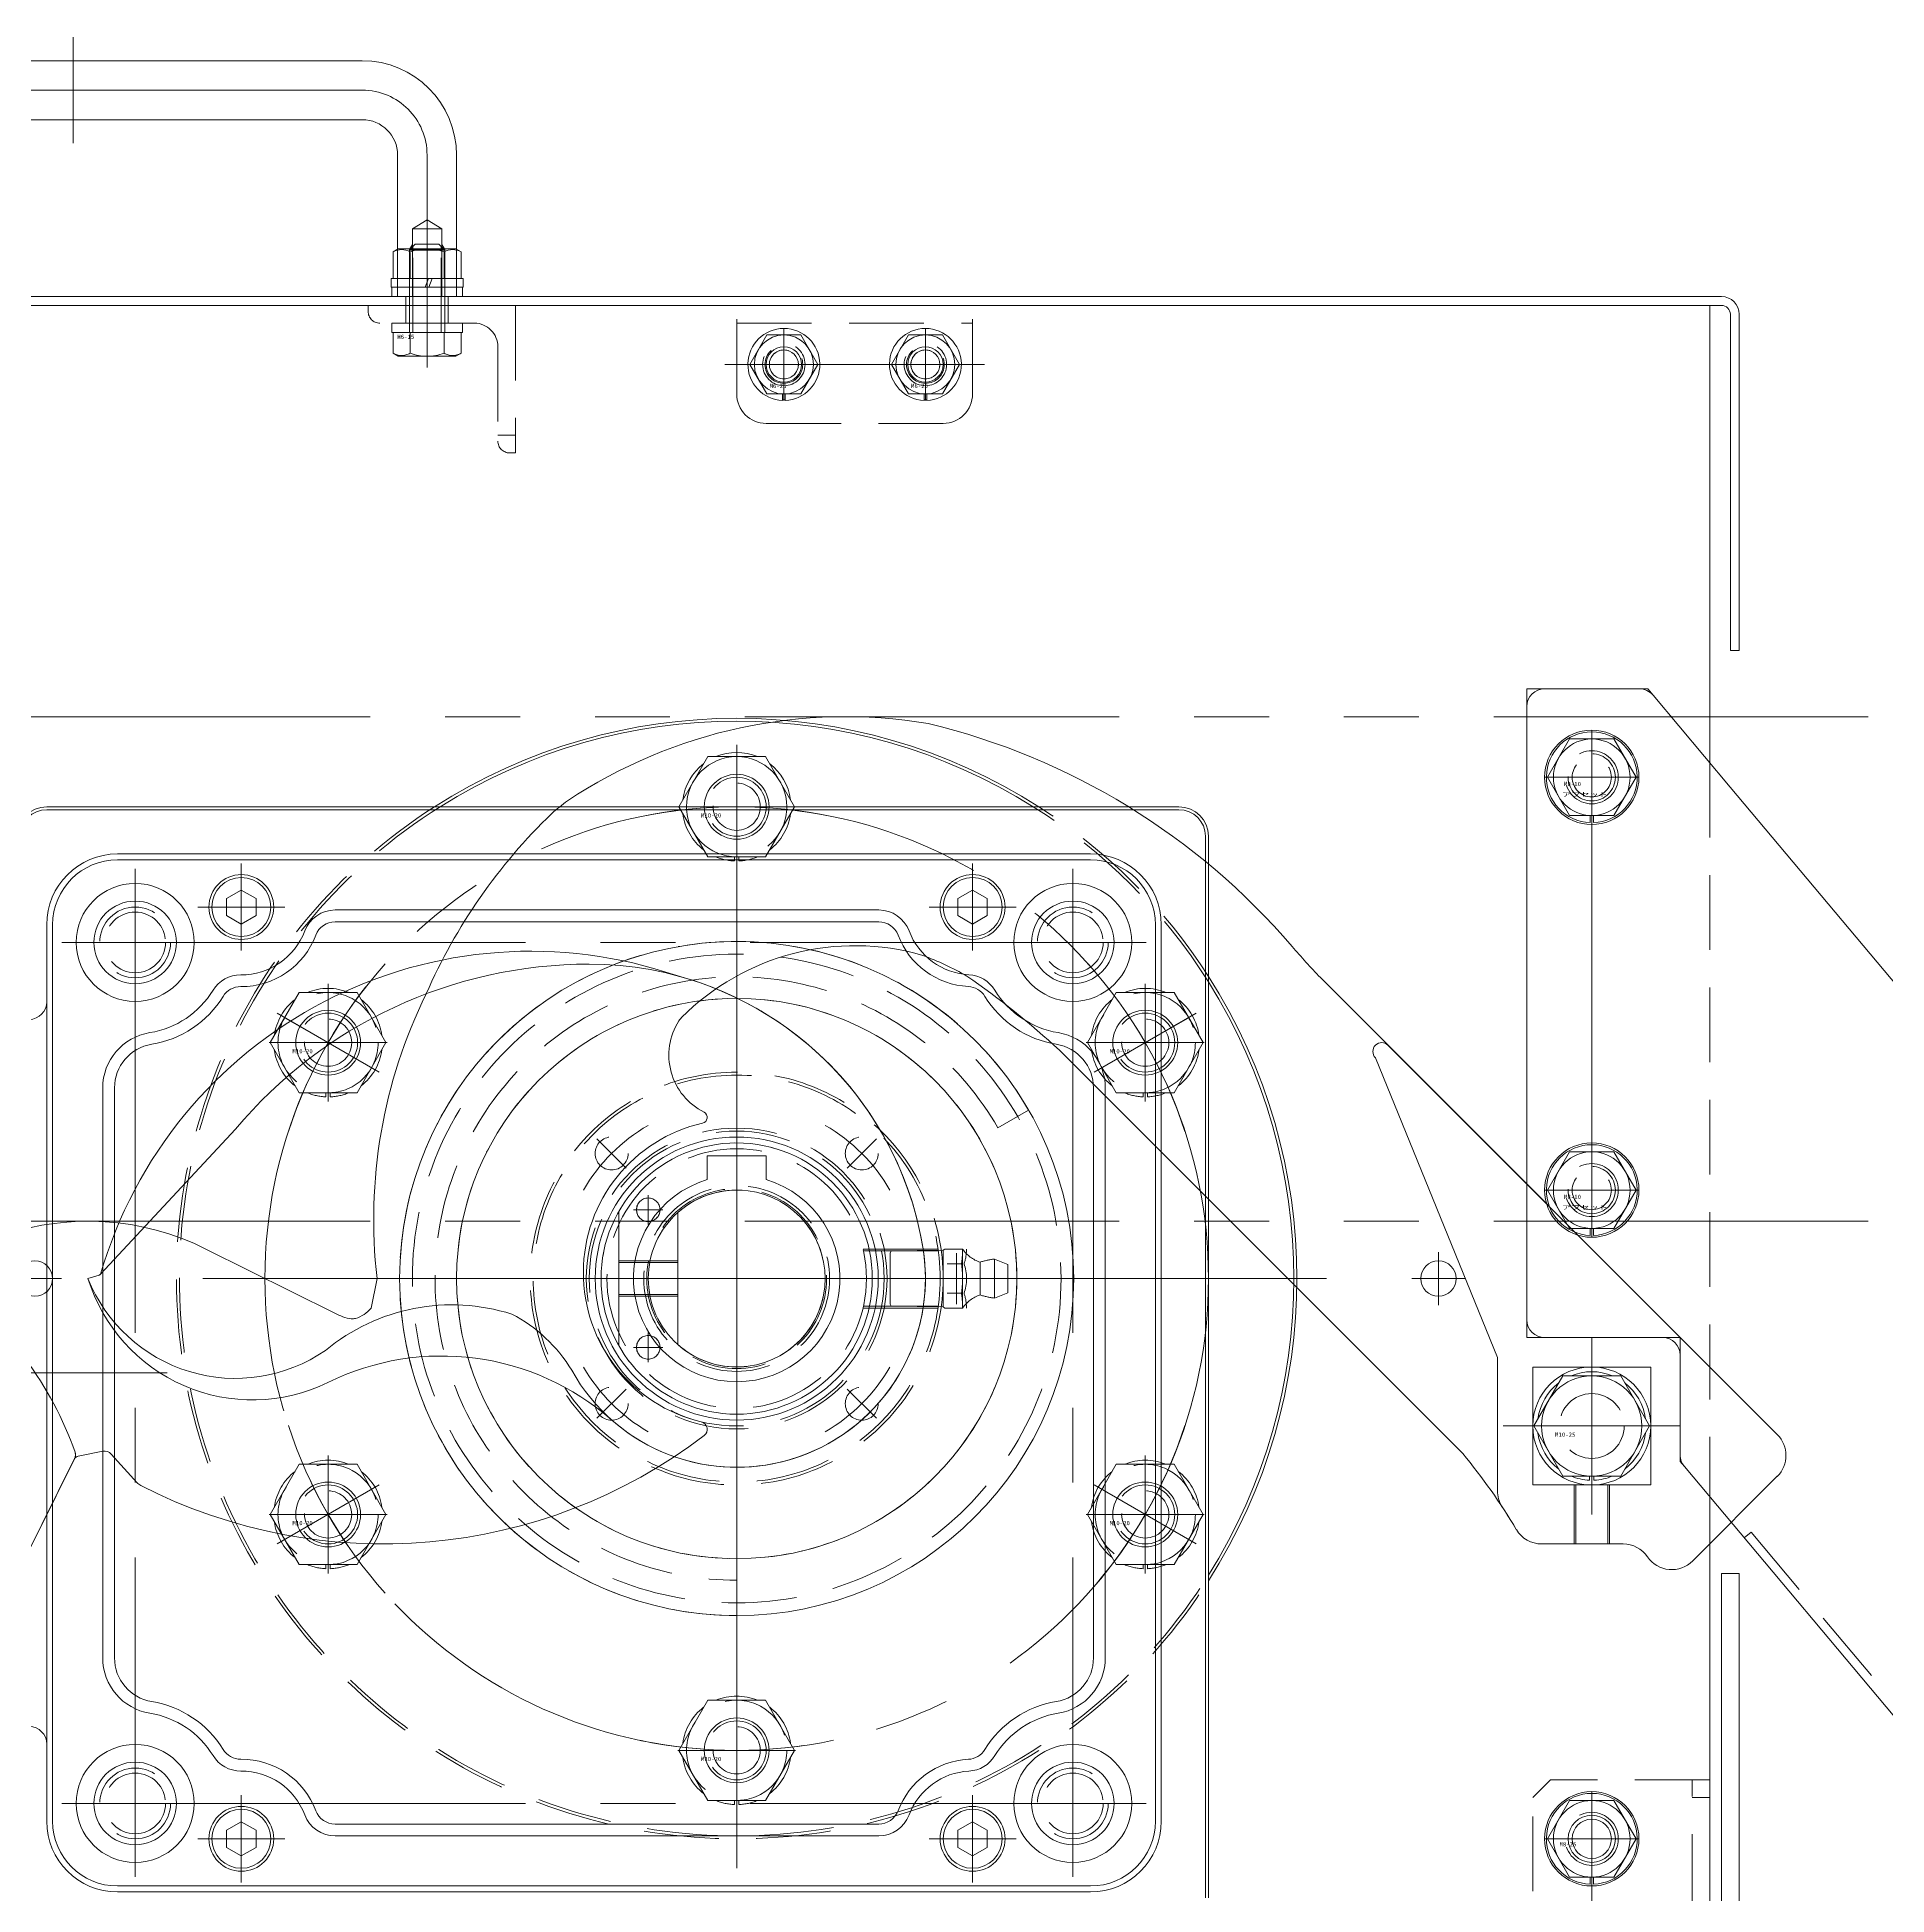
# Model space of a CAD drawing. Units: millimetres at full size. Extents: x -34906 to 7411, y -8440 to 3030.
# Drawn here: x 811.9 to 1125.6, y -3059.1 to -2744.1 of the extents above; entities that cross this region are included whole.
import ezdxf
from ezdxf.enums import TextEntityAlignment as Align

# ---------------------------------------------------------------- set-up
doc = ezdxf.new("R2010")
doc.units = ezdxf.units.MM
doc.header["$LTSCALE"] = 4
for name, pattern in [('USER1', [28.575, 19.05, -3.175, 3.175, -3.175]), ('USER3', [31.75, 15.875, -3.175, 3.175, -3.175, 3.175, -3.175]), ('USER4', [4.7625, 3.175, -1.5875])]:
    doc.linetypes.add(name, pattern=pattern)
for name, color, linetype, lineweight in [('0-0_0', 7, 'Continuous', 9), ('0-2_01_外形線', 7, 'Continuous', 18), ('0-3_04_中心線', 7, 'USER1', 9), ('0-6_02_細線', 5, 'Continuous', 18), ('0-8_05_仮想線', 2, 'Continuous', 18), ('0-9_10_補助線', 8, 'Continuous', 18), ('0-A_03_かくれ線', 6, 'USER4', 18), ('0-E_10_DRAFT', 8, 'Continuous', 18)]:
    doc.layers.add(name, color=color, linetype=linetype, lineweight=lineweight)
doc.styles.add('ＭＳ ゴシック', font='')
doc.styles.get('ＭＳ ゴシック').set_extended_font_data('MS Gothic')

msp = doc.modelspace()

# ---------------------------------------------------------------- linework, layer by layer
at = {"layer": '0-0_0', "lineweight": 18}
for p, q in [((990.533, -2882.586), (825.533, -2882.586)), ((990.533, -2883.586), (825.533, -2883.586)), ((846.533, -2888.7), (844.033, -2890.143)), ((844.033, -2893.03), (844.033, -2890.143)), ((846.533, -2888.7), (849.033, -2890.143)), ((849.033, -2890.143), (849.033, -2893.03)), ((970.533, -2888.7), (968.033, -2890.143)), ((968.033, -2893.03), (968.033, -2890.143)), ((970.533, -2888.7), (973.033, -2890.143)), ((973.033, -2890.143), (973.033, -2893.03)), ((813.533, -2894.586), (813.533, -3046.586)), ((814.533, -2894.586), (814.533, -3046.586)), ((846.533, -2894.473), (844.033, -2893.03)), ((849.033, -2893.03), (846.533, -2894.473)), ((862.439, -2892.086), (954.627, -2892.086)), ((954.627, -2894.086), (862.439, -2894.086)), ((970.533, -2894.473), (968.033, -2893.03)), ((973.033, -2893.03), (970.533, -2894.473)), ((1001.533, -3046.586), (1001.533, -2894.586)), ((1002.533, -3046.586), (1002.533, -2894.586)), ((813.533, -2935.14), (813.533, -2921.359)), ((823.033, -3018.908), (823.033, -2922.264)), ((825.033, -2922.264), (825.033, -3018.908)), ((991.033, -3018.908), (991.033, -2922.264)), ((993.033, -2922.264), (993.033, -3018.908)), ((935.533, -2937.815), (935.533, -2933.786)), ((813.533, -3006.032), (813.533, -3019.812)), ((846.533, -3046.7), (844.033, -3048.143)), ((844.033, -3051.03), (844.033, -3048.143)), ((846.533, -3046.7), (849.033, -3048.143)), ((849.033, -3048.143), (849.033, -3051.03)), ((862.439, -3047.086), (954.627, -3047.086)), ((954.627, -3049.086), (862.439, -3049.086)), ((970.533, -3046.7), (968.033, -3048.143)), ((968.033, -3051.03), (968.033, -3048.143)), ((970.533, -3046.7), (973.033, -3048.143)), ((973.033, -3048.143), (973.033, -3051.03)), ((846.533, -3052.473), (844.033, -3051.03)), ((849.033, -3051.03), (846.533, -3052.473)), ((970.533, -3052.473), (968.033, -3051.03)), ((973.033, -3051.03), (970.533, -3052.473)), ((825.533, -3057.586), (990.533, -3057.586)), ((825.533, -3058.586), (990.533, -3058.586))]:
    msp.add_line(p, q, dxfattribs=at)
at = {"layer": '0-0_0', "color": 1, "linetype": 'USER1', "lineweight": 18}
for p, q in [((828.533, -2885.121), (828.533, -2910.051)), ((846.533, -2884.202), (846.533, -2898.971)), ((970.533, -2884.202), (970.533, -2898.971)), ((987.533, -2885.121), (987.533, -2910.051)), ((853.917, -2891.586), (839.148, -2891.586)), ((930.533, -2889.225), (930.533, -3019.947)), ((977.917, -2891.586), (963.148, -2891.586)), ((840.997, -2897.586), (816.068, -2897.586)), ((999.997, -2897.586), (975.068, -2897.586)), ((995.894, -2954.586), (865.171, -2954.586)), ((833.973, -2970.586), (632.722, -2970.586)), ((828.533, -3031.121), (828.533, -3056.051)), ((987.533, -3031.121), (987.533, -3056.051)), ((846.533, -3042.202), (846.533, -3056.971)), ((970.533, -3042.202), (970.533, -3056.971)), ((840.997, -3043.586), (816.068, -3043.586)), ((999.997, -3043.586), (975.068, -3043.586)), ((853.917, -3049.586), (839.148, -3049.586)), ((977.917, -3049.586), (963.148, -3049.586))]:
    msp.add_line(p, q, dxfattribs=at)
at = {"layer": '0-0_0', "lineweight": 18}
msp.add_lwpolyline([(925.533, -2937.815), (925.533, -2933.786), (935.533, -2933.786)], dxfattribs=at)
for centre, radius in [((828.533, -2897.586), 10), ((846.533, -2891.586), 5.5), ((846.533, -2891.586), 5), ((970.533, -2891.586), 5.5), ((970.533, -2891.586), 5), ((987.533, -2897.586), 10), ((828.533, -2897.586), 7), ((987.533, -2897.586), 7), ((930.533, -2954.586), 47.5), ((930.533, -2954.586), 24), ((828.533, -3043.586), 10), ((828.533, -3043.586), 7), ((987.533, -3043.586), 10), ((987.533, -3043.586), 7), ((846.533, -3049.586), 5.5), ((846.533, -3049.586), 5), ((970.533, -3049.586), 5.5), ((970.533, -3049.586), 5)]:
    msp.add_circle(centre, radius, dxfattribs=at)
for centre, radius, start, end in [((825.533, -2894.586), 12, 90, 180), ((825.533, -2894.586), 11, 90, 180), ((990.533, -2894.586), 12, 0, 90), ((990.533, -2894.586), 11, 0, 90), ((862.439, -2897.586), 5.5, 90, 159.3338), ((862.439, -2897.586), 3.5, 90, 159.3338), ((954.627, -2897.586), 5.5, 20.6662, 90), ((954.627, -2897.586), 3.5, 20.6662, 90), ((846.533, -2891.586), 13.5, 269.62489, 339.3338), ((846.533, -2891.586), 11.5, 269.62489, 339.3338), ((970.533, -2891.586), 13.5, 200.6662, 266.95528), ((970.533, -2891.586), 11.5, 200.6662, 266.95528), ((846.421, -2908.586), 5.5, 89.62489, 148.41203), ((969.63, -2908.562), 5.5, 31.5123, 86.95528), ((828.533, -2897.586), 15.5, 279.2069, 328.41203), ((828.533, -2897.586), 17.5, 279.2069, 328.41203), ((846.421, -2908.586), 3.5, 89.62489, 148.41203), ((969.63, -2908.562), 3.5, 31.5123, 86.95528), ((987.533, -2897.586), 17.5, 211.5123, 260.7931), ((987.533, -2897.586), 15.5, 211.5123, 260.7931), ((810.533, -2907.649), 3, 271, 0), ((832.533, -2922.264), 9.5, 99.2069, 180), ((983.533, -2922.264), 9.5, 0, 80.7931), ((832.533, -2922.264), 7.5, 99.2069, 180), ((983.533, -2922.264), 7.5, 0, 80.7931), ((930.533, -2954.586), 17.5, 106.60155, 73.39845), ((832.533, -3018.908), 9.5, 180, 260.7931), ((832.533, -3018.908), 7.5, 180, 260.7931), ((983.533, -3018.908), 7.5, 279.2069, 0), ((983.533, -3018.908), 9.5, 279.2069, 0), ((828.533, -3043.586), 17.5, 31.58598, 80.7931), ((987.533, -3043.586), 17.5, 99.2069, 148.48976), ((828.533, -3043.586), 15.5, 31.58598, 80.7931), ((987.533, -3043.586), 15.5, 99.2069, 148.48976), ((810.533, -3033.523), 3, 0, 89), ((846.422, -3032.587), 5.5, 211.58598, 270.37383), ((846.422, -3032.587), 3.5, 211.58598, 270.37383), ((846.533, -3049.586), 13.5, 20.66844, 90.37383), ((970.533, -3049.586), 13.5, 93.04605, 159.33156), ((969.629, -3032.61), 3.5, 273.04605, 328.48976), ((969.629, -3032.61), 5.5, 273.04605, 328.48976), ((846.533, -3049.586), 11.5, 20.66844, 90.37383), ((970.533, -3049.586), 11.5, 93.04605, 159.33156), ((862.439, -3043.586), 5.5, 200.66844, 270), ((862.439, -3043.586), 3.5, 200.66844, 270), ((954.627, -3043.586), 3.5, 270, 339.33156), ((954.627, -3043.586), 5.5, 270, 339.33156), ((825.533, -3046.586), 12, 180, 270), ((825.533, -3046.586), 11, 180, 270), ((990.533, -3046.586), 11, 270, 0), ((990.533, -3046.586), 12, 270, 0)]:
    msp.add_arc(centre, radius, start, end, dxfattribs=at)
at = {"layer": '0-2_01_外形線'}
for p, q in [((867.033, -2748.087), (769.033, -2748.087)), ((867.033, -2758.087), (769.033, -2758.087)), ((873.033, -2780.044), (873.033, -2764.087)), ((883.033, -2780.044), (883.033, -2764.087)), ((872.259, -2780.49), (873.133, -2779.986)), ((872.259, -2784.986), (872.259, -2780.49)), ((873.133, -2779.986), (882.933, -2779.986)), ((875.146, -2785.086), (875.146, -2780.59)), ((875.233, -2779.986), (876.033, -2779.186)), ((880.033, -2779.186), (876.033, -2779.186)), ((878.033, -2779.986), (878.033, -2784.986)), ((878.033, -2780.086), (878.033, -2785.086)), ((880.833, -2779.986), (880.033, -2779.186)), ((880.92, -2784.986), (880.92, -2780.49)), ((871.933, -2784.986), (878.279, -2784.986)), ((871.933, -2786.486), (871.933, -2784.986)), ((871.933, -2786.486), (877.733, -2786.486)), ((884.033, -2786.486), (872.033, -2786.486)), ((872.033, -2786.486), (872.033, -2788.086)), ((872.259, -2784.986), (883.806, -2784.986)), ((877.733, -2786.486), (878.279, -2784.986)), ((878.033, -2784.986), (878.033, -2786.486)), ((878.333, -2786.486), (878.879, -2784.986)), ((878.333, -2786.486), (884.133, -2786.486)), ((878.879, -2784.986), (884.133, -2784.986)), ((884.033, -2786.486), (884.033, -2788.086)), ((884.133, -2784.986), (884.133, -2786.486)), ((1095.533, -2789.586), (775.533, -2789.586)), ((884.033, -2788.086), (872.033, -2788.086)), ((1095.533, -2867.115), (1095.533, -2789.586)), ((932.759, -2799.586), (935.646, -2794.586)), ((935.646, -2794.586), (941.42, -2794.586)), ((941.42, -2794.586), (944.306, -2799.586)), ((956.759, -2799.586), (959.646, -2794.586)), ((959.646, -2794.586), (965.42, -2794.586)), ((965.42, -2794.586), (968.306, -2799.586)), ((935.646, -2804.586), (932.759, -2799.586)), ((959.646, -2804.586), (956.759, -2799.586)), ((938.308, -2804.586), (938.308, -2805.682)), ((938.758, -2804.586), (938.758, -2805.682)), ((962.308, -2804.586), (962.308, -2805.682)), ((962.758, -2804.586), (962.758, -2805.682)), ((1083.618, -2854.582), (1067.533, -2854.582)), ((1099.025, -2871.276), (1085.916, -2855.654)), ((1064.533, -2857.582), (1064.533, -2961.586)), ((1071.78, -2863.086), (1079.286, -2863.086)), ((1079.286, -2863.086), (1083.038, -2869.586)), ((920.717, -2874.586), (925.625, -2866.086)), ((1083.038, -2869.586), (1079.286, -2876.086)), ((1284.801, -3092.676), (1099.025, -2871.276)), ((1005.533, -2874.586), (813.533, -2874.586)), ((1005.533, -2875.086), (813.533, -2875.086)), ((1079.286, -2876.086), (1071.78, -2876.086)), ((1075.233, -2876.086), (1075.233, -2877.28)), ((1075.833, -2876.086), (1075.833, -2877.28)), ((1010.033, -3059.586), (1010.033, -2879.586)), ((1010.533, -3059.586), (1010.533, -2879.586)), ((1071.78, -2933.086), (1079.286, -2933.086)), ((1079.286, -2933.086), (1083.038, -2939.586)), ((1083.038, -2939.586), (1079.286, -2946.086)), ((1079.286, -2946.086), (1071.78, -2946.086)), ((1075.233, -2946.086), (1075.233, -2947.28)), ((1075.833, -2946.086), (1075.833, -2947.28)), ((1087.533, -2964.586), (1067.533, -2964.586)), ((1090.533, -2967.586), (1090.533, -2984.522)), ((1065.718, -2979.586), (1070.625, -2971.086)), ((1070.625, -2988.086), (1065.718, -2979.586)), ((1085.348, -2979.586), (1080.44, -2988.086)), ((1080.44, -2988.086), (1070.625, -2988.086)), ((1075.158, -2988.086), (1075.158, -2988.778)), ((1075.908, -2988.086), (1075.908, -2988.778)), ((1091.235, -2986.45), (1262.085, -3190.061)), ((1095.533, -2991.573), (1095.533, -3129.586)), ((1071.78, -3043.086), (1079.286, -3043.086)), ((1079.286, -3043.086), (1083.038, -3049.586)), ((1083.038, -3049.586), (1079.286, -3056.086)), ((1079.286, -3056.086), (1071.78, -3056.086)), ((1075.233, -3056.086), (1075.233, -3057.28)), ((1075.833, -3056.086), (1075.833, -3057.28))]:
    msp.add_line(p, q, dxfattribs=at)
for points in [[(883.806, -2784.986), (883.806, -2780.49), (882.933, -2779.986)], [(1097.533, -2788.086), (535.533, -2788.086), (535.533, -2789.586), (1097.533, -2789.586)], [(1100.533, -2791.086), (1100.533, -2848.086), (1099.033, -2848.086), (1099.033, -2791.086)], [(944.306, -2799.586), (941.42, -2804.586), (935.646, -2804.586)], [(968.306, -2799.586), (965.42, -2804.586), (959.646, -2804.586)], [(1071.78, -2876.086), (1068.027, -2869.586), (1071.78, -2863.086)], [(925.625, -2866.086), (935.44, -2866.086), (940.347, -2874.586)], [(1071.78, -2946.086), (1068.027, -2939.586), (1071.78, -2933.086)], [(1070.625, -2971.086), (1080.44, -2971.086), (1085.348, -2979.586)], [(1071.78, -3056.086), (1068.027, -3049.586), (1071.78, -3043.086)]]:
    msp.add_lwpolyline(points, dxfattribs=at)
msp.add_lwpolyline([(1100.533, -3134.586), (1097.533, -3134.586), (1097.533, -3004.586), (1100.533, -3004.586)], close=True, dxfattribs=at)
for centre, radius in [((938.533, -2799.586), 5), ((938.533, -2799.586), 3), ((938.533, -2799.586), 2.458), ((962.533, -2799.586), 5), ((962.533, -2799.586), 3), ((962.533, -2799.586), 2.458), ((1075.533, -2869.586), 8), ((1075.533, -2869.586), 6.5), ((1075.533, -2939.586), 8), ((1075.533, -2939.586), 6.5), ((1075.533, -2979.586), 10), ((1075.533, -2979.586), 8.5), ((1075.533, -3049.586), 8), ((1075.533, -3049.586), 6.5), ((1075.533, -3049.586), 4), ((1075.533, -3049.586), 3.324)]:
    msp.add_circle(centre, radius, dxfattribs=at)
for centre, radius, start, end in [((867.033, -2764.087), 16, 0, 90), ((867.033, -2764.087), 6, 0, 90), ((873.703, -2782.99), 2.887, 60.00001, 119.99999), ((878.033, -2788.5), 8.514, 70.18087, 109.81913), ((882.363, -2782.99), 2.887, 60.00001, 119.99999), ((1097.533, -2791.086), 3, 0, 90), ((1097.533, -2791.086), 1.5, 0, 90), ((938.533, -2799.586), 6.1, 272.11385, 267.88615), ((962.533, -2799.586), 6.1, 272.11385, 267.88615), ((938.533, -2799.586), 6, 267.8509, 272.11385), ((962.533, -2799.586), 6, 267.8509, 272.11385), ((1067.533, -2857.582), 3, 90, 180), ((1083.618, -2857.582), 3, 40, 90), ((930.533, -2954.586), 95, 57.3631, 122.6369), ((930.533, -2954.586), 94.5, 57.83956, 122.16044), ((1075.533, -2869.586), 7.7, 272.23287, 267.76713), ((930.532, -2874.586), 8.5, 0, 180), ((930.532, -2874.586), 9.2, 67.50502, 112.49498), ((930.532, -2874.586), 9.2, 127.50502, 172.49498), ((930.532, -2874.586), 9.2, 7.50502, 52.49498), ((813.533, -2879.586), 5, 90, 180), ((813.533, -2879.586), 4.5, 90, 180), ((1005.533, -2879.586), 5, 0, 90), ((1005.533, -2879.586), 4.5, 360, 90), ((930.533, -2954.586), 95, 327.3631, 32.6369), ((930.533, -2954.586), 94.5, 327.83956, 32.16044), ((1075.533, -2939.586), 7.7, 272.23287, 267.76713), ((1067.533, -2961.586), 3, 180, 270), ((1087.533, -2967.586), 3, 0, 90), ((1075.533, -2979.586), 9.2, 67.50502, 112.49498), ((1075.533, -2979.586), 9.2, 127.50502, 172.49498), ((1075.533, -2979.586), 9.2, 7.50502, 52.49498), ((1075.533, -2979.586), 9.2, 187.50502, 232.49498), ((1075.533, -2979.586), 9.2, 307.50502, 352.49498), ((1093.533, -2984.522), 3, 180, 220), ((1075.533, -2979.586), 9.2, 247.50502, 267.66393), ((1075.533, -2979.586), 9.2, 272.33607, 292.49498), ((1075.533, -3049.586), 7.7, 272.23287, 267.76713)]:
    msp.add_arc(centre, radius, start, end, dxfattribs=at)
at = {"layer": '0-3_04_中心線', "color": 1, "lineweight": 18}
for p, q in [((818.033, -2762.087), (818.033, -2744.087)), ((867.033, -2753.087), (769.033, -2753.087)), ((878.033, -2798.086), (878.033, -2764.087)), ((878.033, -2777.586), (878.033, -2800.086)), ((878.033, -2800.086), (878.033, -2778.086)), ((878.033, -2797.086), (878.033, -2778.086)), ((878.033, -2799.586), (878.033, -2778.086)), ((878.033, -2779.186), (878.033, -2798.186)), ((878.033, -2798.086), (878.033, -2785.086)), ((938.533, -2793.486), (938.533, -2805.686)), ((962.533, -2793.486), (962.533, -2805.686)), ((938.533, -2804.586), (938.533, -2794.586)), ((962.533, -2804.586), (962.533, -2794.586)), ((928.533, -2799.586), (972.533, -2799.586)), ((932.433, -2799.586), (944.633, -2799.586)), ((956.433, -2799.586), (968.633, -2799.586)), ((930.533, -3054.586), (930.533, -2854.586)), ((1075.533, -2861.586), (1075.533, -2877.586)), ((1075.533, -2946.927), (1075.533, -2862.245)), ((930.532, -2864.586), (930.532, -2884.586)), ((930.533, -2884.566), (930.533, -2864.606)), ((1075.533, -2875.186), (1075.533, -2863.986)), ((1075.533, -2944.586), (1075.533, -2864.586)), ((1067.533, -2869.586), (1083.533, -2869.586)), ((1083.033, -2869.586), (1068.033, -2869.586)), ((1068.192, -2869.586), (1082.874, -2869.586)), ((920.532, -2874.586), (940.532, -2874.586)), ((828.533, -2887.586), (828.533, -3053.586)), ((987.533, -2887.586), (987.533, -3053.586)), ((930.533, -3016.736), (930.533, -2892.436)), ((818.533, -2897.586), (997.533, -2897.586)), ((861.251, -2904.586), (861.251, -2924.586)), ((999.815, -2904.586), (999.815, -2924.586)), ((869.911, -2919.586), (852.591, -2909.586)), ((1008.475, -2909.586), (991.155, -2919.586)), ((851.251, -2914.586), (871.251, -2914.586)), ((930.533, -2994.586), (930.533, -2914.586)), ((989.815, -2914.586), (1009.815, -2914.586)), ((911.794, -2935.848), (906.845, -2930.898)), ((949.271, -2935.848), (954.221, -2930.898)), ((1075.533, -2931.586), (1075.533, -2947.586)), ((1075.533, -2945.186), (1075.533, -2933.986)), ((1067.533, -2939.586), (1083.533, -2939.586)), ((1068.192, -2939.586), (1082.874, -2939.586)), ((1080.533, -2939.586), (1070.533, -2939.586)), ((1030.533, -2954.586), (830.533, -2954.586)), ((868.383, -2954.586), (992.683, -2954.586)), ((970.533, -2954.586), (890.533, -2954.586)), ((1075.533, -2969.586), (1075.533, -2989.586)), ((911.794, -2973.324), (906.845, -2978.274)), ((949.271, -2973.324), (954.221, -2978.274)), ((1075.533, -2971.711), (1075.533, -2987.461)), ((1065.533, -2979.586), (1085.533, -2979.586)), ((1083.408, -2979.586), (1067.658, -2979.586)), ((861.251, -2984.586), (861.251, -3004.586)), ((999.815, -2984.586), (999.815, -3004.586)), ((852.591, -2999.586), (869.911, -2989.586)), ((1008.475, -2999.586), (991.155, -2989.586)), ((851.251, -2994.586), (871.251, -2994.586)), ((989.815, -2994.586), (1009.815, -2994.586)), ((930.533, -3024.586), (930.533, -3044.586)), ((930.533, -3044.566), (930.533, -3024.606)), ((920.533, -3034.586), (940.533, -3034.586)), ((1075.533, -3041.586), (1075.533, -3057.586)), ((818.533, -3043.586), (997.533, -3043.586)), ((1075.533, -3095.186), (1075.533, -3043.986)), ((1075.533, -3055.186), (1075.533, -3043.986)), ((1067.533, -3049.586), (1083.533, -3049.586)), ((1081.133, -3049.586), (1069.933, -3049.586))]:
    msp.add_line(p, q, dxfattribs=at)
msp.add_circle((930.533, -2954.586), 80, dxfattribs=at)
for centre, radius, start, end in [((867.033, -2764.087), 11, 0, 90), ((930.533, -2954.586), 30, 120, 150), ((930.533, -2954.586), 30, 30, 60), ((930.533, -2954.586), 30, 210, 240), ((930.533, -2954.586), 30, 300, 330)]:
    msp.add_arc(centre, radius, start, end, dxfattribs=at)
at = {"layer": '0-6_02_細線'}
for p, q in [((875.633, -2779.586), (875.633, -2779.986)), ((880.433, -2779.586), (880.433, -2779.986))]:
    msp.add_line(p, q, dxfattribs=at)
msp.add_circle((930.533, -2954.586), 57.15, dxfattribs=at)
at = {"layer": '0-8_05_仮想線', "linetype": 'USER3'}
for p, q in [((1122.409, -2859.317), (-1065.701, -2859.317)), ((1122.409, -2944.865), (-1065.701, -2944.865))]:
    msp.add_line(p, q, dxfattribs=at)
at = {"layer": '0-9_10_補助線'}
for p, q in [((1064.533, -2854.582), (1067.533, -2854.582)), ((1064.533, -2854.582), (1064.533, -2857.582)), ((1083.618, -2854.582), (1085.017, -2854.582)), ((1085.017, -2854.582), (1085.916, -2855.654)), ((1090.533, -2984.522), (1090.533, -2985.614)), ((1091.235, -2986.45), (1090.533, -2985.614))]:
    msp.add_line(p, q, dxfattribs=at)
for points in [[(1064.533, -2961.586), (1064.533, -2964.586), (1067.533, -2964.586)], [(1087.533, -2964.586), (1090.533, -2964.586), (1090.533, -2967.586)]]:
    msp.add_lwpolyline(points, dxfattribs=at)
at = {"layer": '0-A_03_かくれ線'}
for p, q in [((878.033, -2775.084), (875.533, -2776.586)), ((880.533, -2776.586), (878.033, -2775.084)), ((875.533, -2776.586), (875.533, -2788.086)), ((873.033, -2780.044), (873.033, -2788.086)), ((875.033, -2780.086), (875.533, -2779.22)), ((875.033, -2780.186), (875.233, -2779.986)), ((881.033, -2780.186), (875.033, -2780.186)), ((875.033, -2794.186), (875.033, -2780.186)), ((875.633, -2794.186), (875.633, -2779.986)), ((880.433, -2794.186), (880.433, -2779.986)), ((881.033, -2780.086), (880.533, -2779.22)), ((881.033, -2780.186), (880.833, -2779.986)), ((881.033, -2788.086), (881.033, -2780.086)), ((881.033, -2794.186), (881.033, -2780.186)), ((883.033, -2780.044), (883.033, -2788.086)), ((878.033, -2797.586), (878.033, -2784.586)), ((893.033, -2789.586), (868.033, -2789.586)), ((868.033, -2789.586), (868.033, -2790.586)), ((874.433, -2788.086), (874.433, -2789.586)), ((874.433, -2790.086), (874.433, -2788.086)), ((874.433, -2790.086), (874.433, -2788.086)), ((874.433, -2789.586), (874.433, -2788.086)), ((874.433, -2792.586), (874.433, -2789.586)), ((881.633, -2788.086), (881.633, -2789.586)), ((881.633, -2790.086), (881.633, -2788.086)), ((881.633, -2790.086), (881.633, -2788.086)), ((881.633, -2789.586), (881.633, -2788.086)), ((881.633, -2792.586), (881.633, -2789.586)), ((893.033, -2789.586), (893.033, -2814.586)), ((930.533, -2804.586), (930.533, -2789.586)), ((970.533, -2789.586), (930.533, -2789.586)), ((970.533, -2804.586), (970.533, -2789.586)), ((886.033, -2792.586), (870.033, -2792.586)), ((884.033, -2792.586), (872.033, -2792.586)), ((872.033, -2792.586), (872.033, -2794.186)), ((884.033, -2792.586), (884.033, -2794.186)), ((930.533, -2792.586), (970.533, -2792.586)), ((884.033, -2794.186), (872.033, -2794.186)), ((872.259, -2794.186), (872.259, -2797.682)), ((883.806, -2794.186), (872.259, -2794.186)), ((875.146, -2794.186), (875.146, -2797.682)), ((880.92, -2794.186), (880.92, -2797.682)), ((883.806, -2794.186), (883.806, -2797.682)), ((890.033, -2796.586), (890.033, -2812.586)), ((938.533, -2804.586), (938.533, -2794.586)), ((962.533, -2804.586), (962.533, -2794.586)), ((872.259, -2797.682), (873.133, -2798.186)), ((882.933, -2798.186), (873.133, -2798.186)), ((883.806, -2797.682), (882.933, -2798.186)), ((928.533, -2799.586), (972.533, -2799.586)), ((935.533, -2809.586), (965.533, -2809.586)), ((890.033, -2811.586), (893.033, -2811.586)), ((893.033, -2814.586), (892.033, -2814.586)), ((1075.533, -2862.086), (1075.533, -2877.086)), ((1095.533, -2867.115), (1095.533, -2991.573)), ((925.625, -2883.086), (920.717, -2874.586)), ((940.347, -2874.586), (935.44, -2883.086)), ((935.44, -2883.086), (925.625, -2883.086)), ((930.157, -2883.086), (930.157, -2883.778)), ((930.907, -2883.086), (930.907, -2883.778)), ((851.436, -2914.586), (856.343, -2906.086)), ((990, -2914.586), (994.907, -2906.086)), ((856.343, -2923.086), (851.436, -2914.586)), ((871.066, -2914.586), (866.158, -2923.086)), ((994.907, -2923.086), (990, -2914.586)), ((1009.63, -2914.586), (1004.722, -2923.086)), ((866.158, -2923.086), (856.343, -2923.086)), ((860.876, -2923.086), (860.876, -2923.778)), ((861.626, -2923.086), (861.626, -2923.778)), ((1004.722, -2923.086), (994.907, -2923.086)), ((999.44, -2923.086), (999.44, -2923.778)), ((1000.19, -2923.086), (1000.19, -2923.778)), ((930.533, -2924.226), (930.533, -2984.946)), ((974.83, -2929.011), (980.026, -2926.011)), ((930.533, -2929.286), (930.533, -2979.886)), ((1075.533, -2932.086), (1075.533, -2947.086)), ((915.533, -2945.424), (915.533, -2940.424)), ((930.533, -2939.586), (930.533, -2969.586)), ((918.033, -2942.924), (913.033, -2942.924)), ((920.533, -2965.766), (920.533, -2943.406)), ((920.533, -2943.406), (920.533, -2965.766)), ((951.957, -2949.586), (965.174, -2949.586)), ((952.025, -2949.886), (965.216, -2949.886)), ((956.533, -2950.255), (956.703, -2949.883)), ((956.533, -2958.917), (956.533, -2950.255)), ((965.533, -2949.786), (956.703, -2949.883)), ((965.533, -2949.786), (965.833, -2949.586)), ((965.533, -2959.386), (965.533, -2949.786)), ((968.833, -2949.586), (965.833, -2949.586)), ((967.833, -2958.917), (967.833, -2950.255)), ((968.833, -2959.586), (968.833, -2949.586)), ((974.233, -2957.886), (974.233, -2951.286)), ((976.533, -2952.186), (974.233, -2951.286)), ((900.173, -2954.586), (960.893, -2954.586)), ((905.233, -2954.586), (955.833, -2954.586)), ((920.533, -2951.586), (910.533, -2951.586)), ((920.533, -2951.886), (910.533, -2951.886)), ((977.033, -2954.586), (955.533, -2954.586)), ((968.662, -2952.086), (966.253, -2952.086)), ((971.796, -2957.357), (971.796, -2951.815)), ((976.533, -2956.986), (976.533, -2952.186)), ((920.533, -2957.286), (910.533, -2957.286)), ((920.533, -2957.586), (910.533, -2957.586)), ((968.662, -2957.086), (966.253, -2957.086)), ((976.533, -2956.986), (974.233, -2957.886)), ((951.957, -2959.586), (965.174, -2959.586)), ((952.025, -2959.286), (965.216, -2959.286)), ((956.533, -2958.917), (956.703, -2959.289)), ((965.533, -2959.386), (956.702, -2959.286)), ((965.533, -2959.386), (965.833, -2959.586)), ((968.833, -2959.586), (965.833, -2959.586)), ((915.533, -2963.748), (915.533, -2968.748)), ((918.033, -2966.248), (913.033, -2966.248)), ((818.34, -2984.913), (811.911, -2997.939)), ((851.436, -2994.586), (856.343, -2986.086)), ((990, -2994.586), (994.907, -2986.086)), ((856.343, -3003.086), (851.436, -2994.586)), ((871.066, -2994.586), (866.158, -3003.086)), ((994.907, -3003.086), (990, -2994.586)), ((1009.63, -2994.586), (1004.722, -3003.086)), ((1102.537, -2997.586), (1101.388, -2998.55)), ((1102.537, -2997.586), (1263.234, -3189.097)), ((866.158, -3003.086), (856.343, -3003.086)), ((860.876, -3003.086), (860.876, -3003.778)), ((861.626, -3003.086), (861.626, -3003.778)), ((1004.722, -3003.086), (994.907, -3003.086)), ((999.44, -3003.086), (999.44, -3003.778)), ((1000.19, -3003.086), (1000.19, -3003.778)), ((930.533, -3011.736), (930.533, -3005.736)), ((920.718, -3034.586), (925.625, -3026.086)), ((925.625, -3043.086), (920.718, -3034.586)), ((940.348, -3034.586), (935.44, -3043.086)), ((1065.533, -3042.586), (1068.533, -3039.586)), ((1095.533, -3039.586), (1068.533, -3039.586)), ((1092.533, -3099.586), (1092.533, -3039.586)), ((1095.533, -3099.586), (1095.533, -3039.586)), ((1065.533, -3096.586), (1065.533, -3042.586)), ((1075.533, -3042.086), (1075.533, -3097.086)), ((1075.533, -3042.086), (1075.533, -3057.086)), ((1095.533, -3042.586), (1092.533, -3042.586)), ((935.44, -3043.086), (925.625, -3043.086)), ((930.158, -3043.086), (930.158, -3043.778)), ((930.908, -3043.086), (930.908, -3043.778)), ((1083.033, -3049.586), (1068.033, -3049.586))]:
    msp.add_line(p, q, dxfattribs=at)
at = {"layer": '0-A_03_かくれ線', "color": 1, "linetype": 'USER1'}
for p, q in [((930.533, -2866.336), (930.533, -2882.836)), ((854.106, -2910.461), (868.395, -2918.711)), ((1006.96, -2910.461), (992.67, -2918.711)), ((854.106, -2998.711), (868.395, -2990.461)), ((1006.96, -2998.711), (992.67, -2990.461)), ((930.533, -3042.836), (930.533, -3026.336))]:
    msp.add_line(p, q, dxfattribs=at)
at = {"layer": '0-A_03_かくれ線'}
for points in [[(880.533, -2788.086), (880.533, -2776.586), (875.533, -2776.586)], [(875.033, -2788.086), (875.033, -2780.086), (881.033, -2780.086)], [(856.343, -2906.086), (866.158, -2906.086), (871.066, -2914.586)], [(994.907, -2906.086), (1004.722, -2906.086), (1009.63, -2914.586)], [(910.533, -2943.228), (910.533, -2965.944), (910.533, -2943.228)], [(856.343, -2986.086), (866.158, -2986.086), (871.066, -2994.586)], [(994.907, -2986.086), (1004.722, -2986.086), (1009.63, -2994.586)], [(925.625, -3026.086), (935.44, -3026.086), (940.348, -3034.586)]]:
    msp.add_lwpolyline(points, dxfattribs=at)
for centre, radius in [((938.533, -2799.586), 3.6), ((938.533, -2799.586), 3.2), ((938.533, -2799.586), 2.458), ((962.533, -2799.586), 3.6), ((962.533, -2799.586), 3.2), ((962.533, -2799.586), 2.458), ((1075.533, -2869.586), 4.5), ((1075.533, -2869.586), 4), ((1075.533, -2869.586), 3.325), ((930.533, -2874.586), 5), ((930.533, -2874.586), 4), ((828.533, -2897.586), 6), ((987.533, -2897.586), 6), ((828.533, -2897.586), 5.15), ((987.533, -2897.586), 5.15), ((930.533, -2954.586), 55), ((861.251, -2914.586), 8.5), ((930.533, -2954.586), 47.5), ((999.815, -2914.586), 8.5), ((861.251, -2914.586), 5), ((861.251, -2914.586), 4), ((999.815, -2914.586), 5), ((999.815, -2914.586), 4), ((930.533, -2954.586), 35), ((930.533, -2954.586), 35), ((930.533, -2954.586), 34.5), ((930.533, -2954.586), 25.5), ((930.533, -2954.586), 25), ((909.32, -2933.373), 2.8), ((930.533, -2954.586), 23), ((930.533, -2954.586), 22), ((951.746, -2933.373), 2.8), ((1075.533, -2939.586), 4.5), ((1075.533, -2939.586), 4), ((930.533, -2954.586), 15.75), ((1075.533, -2939.586), 3.325), ((915.533, -2942.924), 2), ((930.533, -2954.586), 15.25), ((915.533, -2966.248), 2), ((909.32, -2975.799), 2.8), ((951.746, -2975.799), 2.8), ((1075.533, -2979.586), 5.5), ((861.251, -2994.586), 8.5), ((999.815, -2994.586), 8.5), ((861.251, -2994.586), 5), ((861.251, -2994.586), 4), ((999.815, -2994.586), 5), ((999.815, -2994.586), 4), ((930.533, -3034.586), 8.5), ((930.533, -3034.586), 5), ((930.533, -3034.586), 4), ((828.533, -3043.586), 6), ((828.533, -3043.586), 5.15), ((987.533, -3043.586), 6), ((987.533, -3043.586), 5.15), ((1075.533, -3049.586), 4.5), ((1075.533, -3049.586), 4.5)]:
    msp.add_circle(centre, radius, dxfattribs=at)
at = {"layer": '0-A_03_かくれ線', "color": 7, "linetype": 'Continuous'}
for centre in [(930.533, -2874.586), (861.251, -2914.586), (999.815, -2914.586), (861.251, -2994.586), (999.815, -2994.586), (930.533, -3034.586)]:
    msp.add_circle(centre, 5.5, dxfattribs=at)
at = {"layer": '0-A_03_かくれ線'}
for centre, radius, start, end in [((870.033, -2790.586), 2, 180, 270), ((886.033, -2796.586), 4, 0, 90), ((873.703, -2795.182), 2.887, 240.00001, 299.99999), ((878.033, -2789.672), 8.514, 250.18087, 289.81913), ((882.363, -2795.182), 2.887, 240.00001, 299.99999), ((935.533, -2804.586), 5, 180, 270), ((965.533, -2804.586), 5, 270, 0), ((892.033, -2812.586), 2, 180, 270), ((930.532, -2874.586), 5.5, 360, 180), ((930.533, -2954.586), 95, 122.6369, 327.3631), ((930.533, -2954.586), 94.5, 122.16044, 327.83956), ((930.532, -2874.586), 9.2, 187.50502, 232.49498), ((930.532, -2874.586), 8.5, 180, 0), ((930.532, -2874.586), 9.2, 307.50502, 352.49498), ((930.533, -2954.586), 94.5, 32.16044, 57.83956), ((930.533, -2954.586), 95, 32.6369, 57.3631), ((930.532, -2874.586), 9.2, 247.50502, 267.66393), ((930.532, -2874.586), 9.2, 272.33607, 292.49498), ((930.533, -2954.586), 57.15, 30, 270), ((930.533, -2954.586), 51.15, 30, 270), ((861.251, -2914.586), 9.2, 127.50502, 172.49498), ((861.251, -2914.586), 9.2, 67.50502, 112.49498), ((861.251, -2914.586), 9.2, 7.50502, 52.49498), ((999.815, -2914.586), 9.2, 127.50502, 172.49498), ((999.815, -2914.586), 9.2, 67.50502, 112.49498), ((999.815, -2914.586), 9.2, 7.50502, 52.49498), ((861.251, -2914.586), 9.2, 187.50502, 232.49498), ((861.251, -2914.586), 9.2, 307.50502, 352.49498), ((999.815, -2914.586), 9.2, 187.50502, 232.49498), ((999.815, -2914.586), 9.2, 307.50502, 352.49498), ((861.251, -2914.586), 9.2, 247.50502, 267.66393), ((861.251, -2914.586), 9.2, 272.33607, 292.49498), ((999.815, -2914.586), 9.2, 247.50502, 267.66393), ((999.815, -2914.586), 9.2, 272.33607, 292.49498), ((930.533, -2954.586), 15, 90, 131.81031), ((930.533, -2954.586), 15, 228.18969, 131.81031), ((930.533, -2954.586), 15, 131.81031, 228.18969), ((973.745, -2946.14), 6, 215.05079, 251.04635), ((975.391, -2962.502), 11.276, 95.89583, 108.59319), ((760.533, -3004.586), 61.351, 19.58121, 53.03894), ((973.745, -2963.032), 6, 108.95365, 144.94921), ((975.391, -2946.67), 11.276, 251.40681, 264.10417), ((930.533, -2954.586), 15, 228.18969, 270), ((816.905, -2984.475), 1.5, 343.00915, 17.46392), ((861.251, -2994.586), 9.2, 67.50502, 112.49498), ((999.815, -2994.586), 9.2, 67.50502, 112.49498), ((861.251, -2994.586), 9.2, 127.50502, 172.49498), ((861.251, -2994.586), 9.2, 7.50502, 52.49498), ((999.815, -2994.586), 9.2, 127.50502, 172.49498), ((999.815, -2994.586), 9.2, 7.50502, 52.49498), ((861.251, -2994.586), 9.2, 187.50502, 232.49498), ((861.251, -2994.586), 9.2, 307.50502, 352.49498), ((999.815, -2994.586), 9.2, 187.50502, 232.49498), ((999.815, -2994.586), 9.2, 307.50502, 352.49498), ((861.251, -2994.586), 9.2, 247.50502, 267.66393), ((861.251, -2994.586), 9.2, 272.33607, 292.49498), ((999.815, -2994.586), 9.2, 247.50502, 267.66393), ((999.815, -2994.586), 9.2, 272.33607, 292.49498), ((930.533, -3034.586), 9.2, 67.50502, 112.49498), ((930.533, -3034.586), 9.2, 127.50502, 172.49498), ((930.533, -3034.586), 9.2, 7.50502, 52.49498), ((930.533, -3034.586), 9.2, 187.50502, 232.49498), ((930.533, -3034.586), 9.2, 307.50502, 352.49498), ((930.533, -3034.586), 9.2, 247.50502, 267.66393), ((930.533, -3034.586), 9.2, 272.33607, 292.49498)]:
    msp.add_arc(centre, radius, start, end, dxfattribs=at)
at = {"layer": '0-A_03_かくれ線', "color": 1, "linetype": 'USER1'}
for start, end in [(78.1617, 101.8383), (138.1617, 161.8383), (18.1617, 41.8383), (198.1617, 221.8383), (318.1617, 341.8383), (258.1617, 281.8383)]:
    msp.add_arc((930.533, -2954.586), 80, start, end, dxfattribs=at)
at = {"layer": '0-A_03_かくれ線'}
for centre, major_axis, ratio, start_param, end_param in [((967.667, -2949.586), (0, -4.8), 0.242777, 1.0229532, 1.5707963), ((967.667, -2949.586), (0, -3.924), 0.467596, 0.8799804, 1.5707963), ((967.667, -2954.586), (0, -4.8), 0.242777, 1.0229532, 2.1186069), ((967.667, -2954.586), (0, -3.924), 0.467596, 0.8799804, 2.2616123), ((967.667, -2959.586), (0, -4.8), 0.242777, 1.5707824, 2.1186069), ((967.667, -2959.586), (0, -3.924), 0.467596, 1.5707963, 2.2616123)]:
    msp.add_ellipse(centre, major_axis=major_axis, ratio=ratio, start_param=start_param, end_param=end_param, dxfattribs=at)
at = {"layer": '0-E_10_DRAFT'}
for p, q in [((1106.997, -2981.05), (1029.508, -2903.561)), ((985.258, -2915.879), (1053.645, -2984.266)), ((1040.97, -2915.023), (1106.997, -2981.05)), ((930.533, -2924.226), (930.533, -2984.946)), ((822.667, -2953.866), (845.533, -2929.25)), ((930.533, -2929.286), (930.533, -2979.886)), ((915.533, -2945.424), (915.533, -2940.424)), ((930.533, -2939.586), (930.533, -2969.586)), ((930.533, -2969.586), (930.533, -2939.586)), ((918.033, -2942.924), (913.033, -2942.924)), ((920.533, -2965.766), (920.533, -2943.406)), ((920.533, -2943.406), (920.533, -2965.766)), ((862.41, -2960.461), (840.533, -2949.586)), ((1049.533, -2959.086), (1049.533, -2950.086)), ((807.033, -2954.586), (816.033, -2954.586)), ((820.533, -2954.586), (822.446, -2954.004)), ((869.552, -2954.586), (868.533, -2959.586)), ((900.173, -2954.586), (960.893, -2954.586)), ((905.233, -2954.586), (955.833, -2954.586)), ((920.533, -2951.586), (910.533, -2951.586)), ((920.533, -2951.886), (910.533, -2951.886)), ((945.533, -2954.586), (915.533, -2954.586)), ((1045.033, -2954.586), (1054.033, -2954.586)), ((920.533, -2957.286), (910.533, -2957.286)), ((920.533, -2957.586), (910.533, -2957.586)), ((915.533, -2963.748), (915.533, -2968.748)), ((918.033, -2966.248), (913.033, -2966.248)), ((1075.533, -2964.586), (1075.533, -2994.586)), ((1075.533, -2964.586), (1075.533, -2994.586)), ((1090.533, -2979.586), (1060.533, -2979.586)), ((810.006, -3001.799), (818.237, -2985.121)), ((818.34, -2984.913), (811.911, -2997.939)), ((818.868, -2984.696), (823.073, -2983.874)), ((824.483, -2984.342), (828.865, -2989.21)), ((1106.997, -2988.121), (1092.645, -3002.474)), ((1092.645, -3002.474), (1106.997, -2988.121)), ((1072.533, -2999.586), (1072.533, -2989.586)), ((1072.833, -2999.586), (1072.833, -2989.586)), ((1078.233, -2999.586), (1078.233, -2989.586)), ((1078.533, -2999.586), (1078.533, -2989.586)), ((1080.856, -2999.586), (1067.039, -2999.586)), ((1067.039, -2999.586), (1080.856, -2999.586))]:
    msp.add_line(p, q, dxfattribs=at)
at = {"layer": '0-E_10_DRAFT', "color": 1}
msp.add_line((1090.533, -2979.586), (1060.533, -2979.586), dxfattribs=at)
at = {"layer": '0-E_10_DRAFT'}
for points in [[(1059.533, -2990.586), (1059.533, -2967.985), (1038.848, -2917.144)], [(910.533, -2943.228), (910.533, -2965.944), (910.533, -2943.228)], [(920.533, -2943.406), (920.533, -2965.766), (920.533, -2943.406)], [(920.533, -2943.406), (920.533, -2965.766), (920.533, -2943.406)], [(820.533, -2954.586), (822.446, -2954.004), (822.667, -2953.866)], [(1065.533, -2971.586), (1065.533, -2969.586), (1085.533, -2969.586), (1085.533, -2971.586)], [(1085.533, -2971.586), (1085.533, -2989.586), (1065.533, -2989.586), (1065.533, -2971.586)]]:
    msp.add_lwpolyline(points, dxfattribs=at)
msp.add_lwpolyline([(1085.533, -2989.586), (1065.533, -2989.586), (1065.533, -2969.586), (1085.533, -2969.586)], close=True, dxfattribs=at)
for centre, radius in [((930.533, -2954.586), 23), ((915.533, -2942.924), 2), ((811.533, -2954.586), 3), ((1049.533, -2954.586), 3), ((915.533, -2966.248), 2)]:
    msp.add_circle(centre, radius, dxfattribs=at)
for centre, radius, start, end in [((949.033, -2944.586), 85.269, 80.55574, 123.61453), ((935.533, -2974.586), 117.378, 40.56431, 76.45469), ((965.533, -2944.586), 95.632, 133.94946, 156.40392), ((925.658, -2905.702), 40, 126.56599, 131.4819), ((895.613, -2975.027), 75.953, 70.9781, 163.8232), ((950.533, -2939.562), 41.425, 73.78787, 135.13586), ((944.613, -2946.627), 50, 60.09715, 69.53052), ((1138.254, -2800.245), 150, 220.79833, 223.5332), ((905.533, -2979.586), 78.318, 90, 140.00563), ((905.533, -2958.586), 57.318, 9.09028, 90), ((905.533, -2958.586), 57.318, 9.09028, 74.99917), ((890.392, -3018.154), 139.498, 47.15254, 55.43255), ((955.533, -2944.586), 86.56, 153.75341, 186.63399), ((923.268, -2912.486), 3, 134.32165, 147.67892), ((929.846, -2916.705), 10.815, 147.42427, 243.36942), ((1039.911, -2916.086), 1.5, 45.13945, 224.86102), ((930.533, -2953.586), 26, 102.83147, 256.66599), ((924.536, -2927.26), 1, 282.83877, 62.47196), ((930.533, -2954.586), 15, 90, 131.81031), ((930.533, -2954.586), 15, 228.18969, 131.81031), ((820.533, -2989.586), 44.721, 63.43495, 153.22495), ((930.533, -2954.586), 15, 131.81031, 228.18969), ((930.533, -2954.586), 32, 209.0546, 9.09028), ((930.533, -2954.586), 32, 228.59071, 9.09028), ((845.533, -2944.586), 26.926, 201.80141, 304.55781), ((848.431, -2945.957), 29.202, 197.18779, 295.89014), ((822.301, -2953.526), 0.5, 286.91112, 317.06576), ((760.533, -3004.586), 61.351, 19.58121, 53.03894), ((882.244, -2992.681), 33.636, 72.44754, 129.59338), ((867.58, -2950.509), 11.215, 242.54843, 250.12154), ((864.306, -2956.12), 5.466, 286.85169, 320.65317), ((880.507, -2983.505), 25.794, 31.24228, 62.57265), ((865.816, -2955.988), 5.466, 247.98192, 263.26021), ((865.083, -2956.417), 5, 271.05347, 279.29455), ((930.533, -2954.586), 15, 228.18969, 270), ((880.523, -3011.411), 43.697, 48.69403, 116.27167), ((924.214, -2980.169), 1.323, 308.40718, 75.91347), ((870.533, -2909.586), 90, 242.8676, 307.27178), ((1103.462, -2984.586), 5, 315, 45), ((1103.462, -2984.586), 5, 315, 45), ((819.086, -2985.701), 1.029, 102.25524, 145.67392), ((816.905, -2984.475), 1.5, 343.00915, 17.46392), ((823.368, -2985.345), 1.5, 41.98657, 101.32246), ((976.774, -3048.227), 100, 30.72131, 39.76218), ((830.97, -2987.073), 3, 225.42554, 240.40377), ((1064.533, -2990.586), 5, 180, 210.90873), ((976.774, -3048.227), 100, 30.72131, 33.41657), ((1067.039, -2994.586), 5, 210.72131, 270), ((1067.039, -2994.586), 5, 210.72131, 270), ((1080.856, -3004.586), 5, 34.38346, 90), ((1080.856, -3004.586), 5, 34.38346, 90), ((1089.109, -2998.939), 5, 214.38346, 315), ((1089.109, -2998.939), 5, 214.38346, 315)]:
    msp.add_arc(centre, radius, start, end, dxfattribs=at)

# ---------------------------------------------------------------- texts
at = {"layer": '0-A_03_かくれ線', "color": 7, "style": 'ＭＳ ゴシック'}
for s, p in [('M6-15', (872.984, -2795.477)), ('M6-25', (936.101, -2803.815)), ('M6-25', (960.101, -2803.815)), ('M8-10', (1070.834, -2871.31)), ('M10-20', (924.484, -2876.628)), ('M10-20', (855.203, -2916.628)), ('M10-20', (993.767, -2916.628)), ('M8-10', (1070.834, -2941.31)), ('M10-25', (1069.318, -2981.628)), ('M10-20', (855.203, -2996.628)), ('M10-20', (993.767, -2996.628)), ('M10-20', (924.485, -3036.628)), ('M8-25', (1070.056, -3051.095))]:
    msp.add_text(s, height=0.7331, dxfattribs=at).set_placement(p, align=Align.BOTTOM_LEFT)
at = {"layer": '0-A_03_かくれ線', "color": 7, "style": 'ＭＳ ゴシック', "width": 1.5}
for p in [(1070.522, -2873.101), (1070.522, -2943.101)]:
    msp.add_text('アプセット', height=0.7331, dxfattribs=at).set_placement(p, align=Align.BOTTOM_LEFT)

doc.saveas('drawing.dxf')
